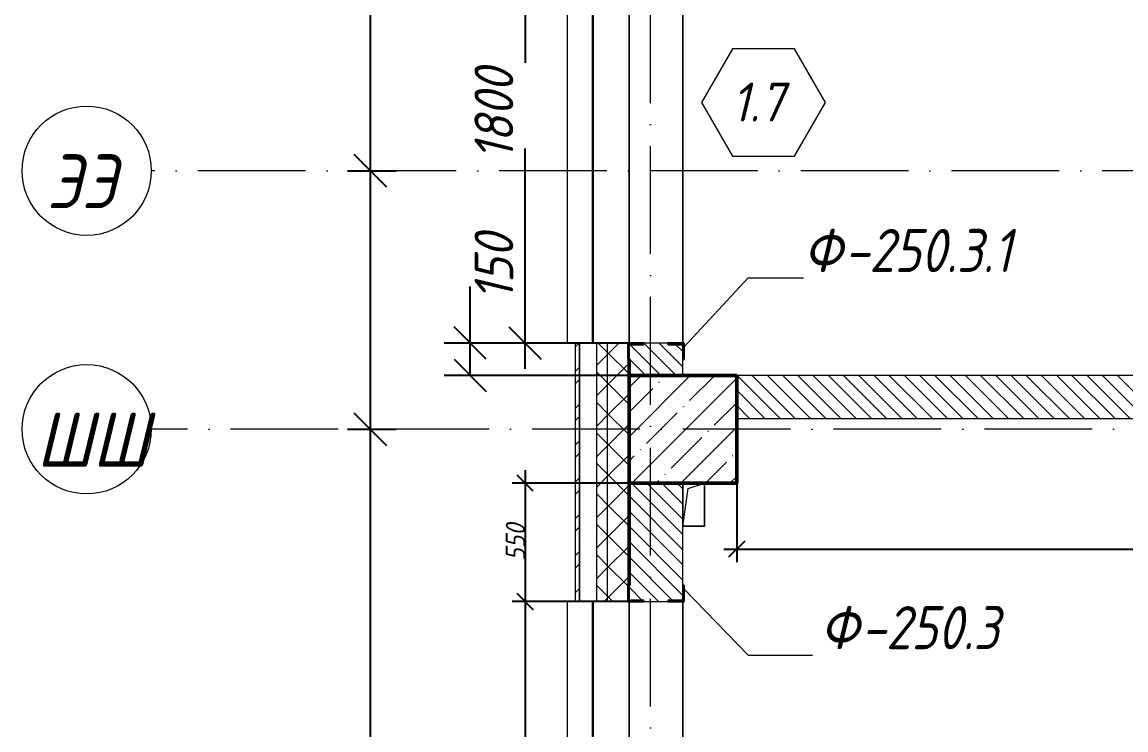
# Model space of a CAD drawing. Header units: millimetres. Extents: x -356862 to 418287, y 0 to 839748.
# Drawn here: x -180270 to -175143, y 619902 to 623187 of the extents above; entities that cross this region are included whole.
import ezdxf

# ---------------------------------------------------------------- set-up
doc = ezdxf.new("R2010")
doc.units = ezdxf.units.MM
doc.linetypes.add('50_200_ШТРИХ_1Т_ш5_п1_п1_', pattern=[700, 500, -100, 0, -100])
for name, color, linetype, lineweight in [('A-____-____-DIMS', 7, 'Continuous', 9), ('A-DOOR-____-IDEN', 7, 'Continuous', 9), ('A-DOOR-____-OTLN', 7, 'Continuous', 9), ('A-FLOR-____-OTLN', 7, 'Continuous', 9), ('A-GENM-____-IDEN', 7, 'Continuous', 9), ('A-GENM-____-MCUT', 7, 'Continuous', 25), ('A-GENM-____-OTLN', 7, 'Continuous', 9), ('A-GENM-____-OTLN-1', 7, 'Continuous', 25), ('A-GLAZ-____-OTLN', 7, 'Continuous', 9), ('A-WALL-____-MCUT', 7, 'Continuous', 13), ('A-WALL-____-MCUT-1', 7, 'Continuous', 9), ('A-WALL-____-MCUT-2', 7, 'Continuous', 50), ('A-WALL-____-OTLN', 7, 'Continuous', 9), ('A-WALL-____-PATT-1', 7, 'Continuous', 9), ('S-COLS-____-MCUT', 7, 'Continuous', 50), ('S-COLS-____-OTLN', 7, 'Continuous', 9), ('S-GRID-____-IDEN', 7, 'Continuous', 9), ('S-GRID-____-OTLN-1', 7, '50_200_ШТРИХ_1Т_ш5_п1_п1_', 9)]:
    doc.layers.add(name, color=color, linetype=linetype, lineweight=lineweight)
for name, color, linetype, lineweight, true_color in [('A-DOOR-____-OTLN-1', 7, 'Continuous', 9, 0xffffff), ('A-WALL-____-MCUT-4', 7, 'Continuous', 13, 0x000000), ('A-WALL-____-MCUT-7', 7, 'Continuous', 9, 0x000000), ('A-WALL-____-PATT-2', 7, 'Continuous', 9, 0x787878), ('A-WALL-____-PATT-3', 9, 'Continuous', 9, 0x808080), ('A-WALL-FNSH-MCUT-3', 7, 'Continuous', 9, 0x000000)]:
    doc.layers.add(name, color=color, linetype=linetype, lineweight=lineweight, true_color=true_color)
doc.styles.add('ISOCPEUR_I', font='isocpeui.ttf', dxfattribs={"width": 0.9, "height": 2.5})
doc.styles.add('ISOCPEUR_I_10', font='isocpeui.ttf', dxfattribs={"width": 0.9, "height": 180})
doc.styles.add('ISOCPEUR_I_12', font='isocpeui.ttf', dxfattribs={"width": 0.9, "height": 180})
doc.styles.add('ISOCPEUR_I_14', font='isocpeui.ttf', dxfattribs={"width": 0.9, "height": 180})
doc.styles.add('ISOCPEUR_I_2', font='isocpeui.ttf', dxfattribs={"width": 0.85, "height": 2.3})
doc.styles.add('ISOCPEUR_I_7', font='isocpeui.ttf', dxfattribs={"width": 0.9, "height": 90})
doc.dimstyles.new('ISO-1_8_0_9К_СРЕДНИЙ_Кладочные_2', dxfattribs={"dimscale": 304.8, "dimtxt": 89.638306, "dimasz": 0.246063, "dimexe": 0.19685, "dimexo": 0, "dimgap": 0, "dimtad": 1, "dimdec": 3, "dimrnd": 0.001, "dimdsep": 46, "dimtxsty": 'ISOCPEUR_I_7', "dimblk1": 'OBLIQUE', "dimblk2": 'OBLIQUE', "dimsah": 1, "dimcen": 0.09, "dimdle": 0.19685, "dimazin": 0, "dimtfac": 1, "dimtdec": 4, "dimtix": 1, "dimtmove": 1, "dimatfit": 3, "dimfxl": 1, "dimtvp": 1, "dimtolj": 1, "dimtzin": 0, "dimarcsym": 2})
doc.dimstyles.new('ISO-1_8_0_9К_СРЕДНИЙ_Кладочные_3', dxfattribs={"dimscale": 304.8, "dimtxt": 179.276612, "dimasz": 0.492126, "dimexe": 0.393701, "dimexo": 0, "dimgap": 0, "dimtad": 1, "dimdec": 3, "dimrnd": 0.001, "dimdsep": 46, "dimtxsty": 'ISOCPEUR_I_10', "dimblk1": 'OBLIQUE', "dimblk2": 'OBLIQUE', "dimsah": 1, "dimcen": 0.09, "dimdle": 0.393701, "dimazin": 0, "dimtfac": 1, "dimtdec": 4, "dimtix": 1, "dimtmove": 0, "dimatfit": 3, "dimfxl": 1, "dimtvp": 1, "dimtolj": 1, "dimtzin": 0, "dimarcsym": 2})
doc.dimstyles.new('ISO-1_8_0_9К_СРЕДНИЙ_Кладочные_4', dxfattribs={"dimscale": 304.8, "dimtxt": 179.276612, "dimasz": 0.492126, "dimexe": 0.393701, "dimexo": 0, "dimgap": 0, "dimtad": 1, "dimdec": 3, "dimrnd": 0.001, "dimdsep": 46, "dimtxsty": 'ISOCPEUR_I_10', "dimblk1": 'OBLIQUE', "dimblk2": 'OBLIQUE', "dimsah": 1, "dimcen": 0.09, "dimdle": 0.393701, "dimazin": 0, "dimtfac": 1, "dimtdec": 4, "dimtix": 1, "dimtmove": 1, "dimatfit": 3, "dimfxl": 1, "dimtvp": 1, "dimtolj": 1, "dimtzin": 0, "dimarcsym": 2})
doc.dimstyles.new('ISO-2_5_0_9К_БОЛЬШОЙ_ОСИ', dxfattribs={"dimscale": 304.8, "dimtxt": 248.995294, "dimasz": 0.492126, "dimexe": 0.393701, "dimexo": 0, "dimgap": 0, "dimtad": 1, "dimdec": 0, "dimzin": 0, "dimdsep": 46, "dimtxsty": 'ISOCPEUR_I', "dimblk1": 'OBLIQUE', "dimblk2": 'OBLIQUE', "dimsah": 1, "dimcen": 0.09, "dimdle": 0.393701, "dimazin": 0, "dimtfac": 1, "dimtdec": 4, "dimtix": 1, "dimtmove": 0, "dimatfit": 3, "dimfxl": 1, "dimtvp": 1, "dimtolj": 1, "dimtzin": 0, "dimarcsym": 2})
pattern_1 = [(135, (-175000.736, 544716.51), (-35.35534, -35.35534), [])]
pattern_2 = [(45, (-175000.74, 544716.51), (-70.71068, 70.71068), []), (135, (-175000.74, 544716.51), (-70.71068, -70.71068), [])]

# ---------------------------------------------------------------- blocks, each defined once
blk = doc.blocks.new('BSC_Колонна _Прямоугольная - 500х500-V39-АР1_Кладочный план 1 этажа в осях 1-64_Ю-ЯЯ')
at = {"layer": 'S-COLS-____-OTLN'}
h = blk.add_hatch(dxfattribs=at)
h.set_pattern_fill('FP_38', color=256, style=0, pattern_type=2)
h.set_pattern_definition([(45, (2200, -76581.04), (-114.04925, 114.04925), []), (45, (2314.05, -76581.04), (-114.04925, 114.04925), [201.613, -40.323, 3.353, -36.97])])
h.paths.add_polyline_path([(-250, -250), (250, -250), (250, 250), (-250, 250), (-250, 17.7)], flags=0)
at = {"layer": 'S-COLS-____-MCUT'}
for p, q in [((250, 250), (-250, 250)), ((-250, 250), (-250, -250)), ((250, -250), (250, 250)), ((-250, -250), (250, -250))]:
    blk.add_line(p, q, dxfattribs=at)
blk = doc.blocks.new('Проем_Дверь_Прямоугольный - 1800х2700h_оконные проемы-25805030-АР1_Кладочный план 1 этажа в осях 1-64_Ю-ЯЯ')
at = {"layer": 'A-DOOR-____-OTLN-1'}
for p, q in [((900, 125), (-900, 125)), ((900, -125), (-900, -125))]:
    blk.add_line(p, q, dxfattribs=at)
blk = doc.blocks.new('Фахверк_СКБ_Уголок - 250_2700-27497298-АР1_Кладочный план 1 этажа в осях 1-64_Ю-ЯЯ')
at = {"layer": 'A-GENM-____-MCUT'}
for p, q in [((200, 181), (125, 181)), ((125, 181), (125, 106)), ((131, 106), (131, 175)), ((131, 175), (200, 175)), ((200, 175), (200, 181)), ((125, 106), (131, 106)), ((131, -6), (125, -6)), ((125, -6), (125, -81)), ((131, -75), (131, -6)), ((125, -81), (200, -81)), ((200, -75), (131, -75)), ((200, -81), (200, -75))]:
    blk.add_line(p, q, dxfattribs=at)
blk = doc.blocks.new('Фахверк_СКБ_Уголок - 250_2700_1-27501432-АР1_Кладочный план 1 этажа в осях 1-64_Ю-ЯЯ')
at = {"layer": 'A-GENM-____-MCUT'}
for p, q in [((200, 181), (125, 181)), ((125, 181), (125, 106)), ((131, 106), (131, 175)), ((131, 175), (200, 175)), ((200, 175), (200, 181)), ((125, 106), (131, 106)), ((131, -6), (125, -6)), ((125, -6), (125, -81)), ((131, -75), (131, -6)), ((125, -81), (200, -81)), ((200, -75), (131, -75)), ((200, -81), (200, -75))]:
    blk.add_line(p, q, dxfattribs=at)
blk = doc.blocks.new('AR_Отверстие прямоугольное _в плите_ - AR_Отверстие прямоугольное _в плите_-30511735-АР1_Кладочный план 1 этажа в осях 1-64_Ю-ЯЯ')
at = {"layer": 'A-GENM-____-OTLN'}
for p, q in [((-50, 100), (-50, -100)), ((-50, -100), (-25, 75)), ((-25, 75), (50, 100)), ((50, -100), (50, 100)), ((-50, -100), (50, -100))]:
    blk.add_line(p, q, dxfattribs=at)
blk = doc.blocks.new('Отлив_СКБ - Отлив витража_120_НВФ-31885689-АР1_Кладочный план 1 этажа в осях 1-64_Ю-ЯЯ')
at = {"layer": 'A-GLAZ-____-OTLN'}
for p, q in [((0, 83), (0, 120)), ((1800, 120), (0, 120)), ((1800, 120), (1800, 83)), ((0, 2), (1800, 2)), ((1800, 0), (0, 0))]:
    blk.add_line(p, q, dxfattribs=at)
blk = doc.blocks.new('Ось сетки - Круг_Ø6_00__ISO-2_5_0_9K_-25732049-АР1_Кладочный план 1 этажа в осях 1-64_Ю-ЯЯ')
at = {"layer": 'S-GRID-____-IDEN'}
blk.add_circle((0, 0), 3, dxfattribs=at)
blk = doc.blocks.new('_Oblique')
at = {"color": 0, "linetype": 'ByBlock', "lineweight": -2}
blk.add_line((-0.5, -0.5), (0.5, 0.5), dxfattribs=at)
blk = doc.blocks.new('*D11947')
at = {"layer": 'A-____-____-DIMS', "color": 0, "lineweight": -2, "transparency": 16777216}
for p, q in [((-178652.1, 617877.6), (-178652.1, 621417.6)), ((-178758.2, 621297.6), (-178532.1, 621297.6)), ((-178758.2, 617997.6), (-178532.1, 617997.6))]:
    blk.add_line(p, q, dxfattribs=at)
at = {"layer": 'Defpoints', "color": 0, "transparency": 16777216}
for p in [(-178758.2, 621297.6), (-178652.1, 621297.6), (-178758.2, 617997.6)]:
    blk.add_point(p, dxfattribs=at)
at = {"layer": 'A-____-____-DIMS', "color": 0, "lineweight": -2, "transparency": 16777216, "xscale": 150, "yscale": 150, "zscale": 150}
for p, rotation in [((-178652.1, 621297.6), 90), ((-178652.1, 617997.6), 270)]:
    blk.add_blockref('_Oblique', p, dxfattribs=dict(at, rotation=rotation))
at = {"layer": 'A-____-____-DIMS', "color": 0, "transparency": 16777216, "insert": (-178653.4, 619647.6), "char_height": 2.5, "width": 758.478, "attachment_point": 5, "rotation": 90, "style": 'ISOCPEUR_I'}
blk.add_mtext('\\A1;3300', dxfattribs=at)
blk = doc.blocks.new('*D11948')
at = {"layer": 'A-____-____-DIMS', "color": 0, "lineweight": -2, "transparency": 16777216}
for p, q in [((-178652.1, 621177.6), (-178652.1, 622617.6)), ((-178758.2, 622497.6), (-178532.1, 622497.6)), ((-178758.2, 621297.6), (-178532.1, 621297.6))]:
    blk.add_line(p, q, dxfattribs=at)
at = {"layer": 'Defpoints', "color": 0, "transparency": 16777216}
for p in [(-178758.2, 622497.6), (-178652.1, 622497.6), (-178758.2, 621297.6)]:
    blk.add_point(p, dxfattribs=at)
at = {"layer": 'A-____-____-DIMS', "color": 0, "lineweight": -2, "transparency": 16777216, "xscale": 150, "yscale": 150, "zscale": 150}
for p, rotation in [((-178652.1, 622497.6), 90), ((-178652.1, 621297.6), 270)]:
    blk.add_blockref('_Oblique', p, dxfattribs=dict(at, rotation=rotation))
at = {"layer": 'A-____-____-DIMS', "color": 0, "transparency": 16777216, "insert": (-178653.4, 621897.6), "char_height": 2.5, "width": 701.018, "attachment_point": 5, "rotation": 90, "style": 'ISOCPEUR_I'}
blk.add_mtext('\\A1;1200', dxfattribs=at)
blk = doc.blocks.new('*D11949')
at = {"layer": 'A-____-____-DIMS', "color": 0, "lineweight": -2, "transparency": 16777216}
for p, q in [((-178652.1, 622377.6), (-178652.1, 626867.6)), ((-178758.2, 626747.6), (-178532.1, 626747.6)), ((-178758.2, 622497.6), (-178532.1, 622497.6))]:
    blk.add_line(p, q, dxfattribs=at)
at = {"layer": 'Defpoints', "color": 0, "transparency": 16777216}
for p in [(-178758.2, 626747.6), (-178652.1, 626747.6), (-178758.2, 622497.6)]:
    blk.add_point(p, dxfattribs=at)
at = {"layer": 'A-____-____-DIMS', "color": 0, "lineweight": -2, "transparency": 16777216, "xscale": 150, "yscale": 150, "zscale": 150}
for p, rotation in [((-178652.1, 626747.6), 90), ((-178652.1, 622497.6), 270)]:
    blk.add_blockref('_Oblique', p, dxfattribs=dict(at, rotation=rotation))
at = {"layer": 'A-____-____-DIMS', "color": 0, "transparency": 16777216, "insert": (-178653.4, 624622.6), "char_height": 2.5, "width": 781.462, "attachment_point": 5, "rotation": 90, "style": 'ISOCPEUR_I'}
blk.add_mtext('\\A1;4250', dxfattribs=at)
blk = doc.blocks.new('Марка проема - марка проема-27336095-АР1_Кладочный план 1 этажа в осях 1-64_Ю-ЯЯ')
at = {"layer": 'A-DOOR-____-IDEN'}
for p, q in [((-1.439, 0.159), (-2.877, -2.333)), ((1.439, 0.159), (-1.439, 0.159)), ((2.877, -2.333), (1.439, 0.159)), ((-2.877, -2.333), (-1.439, -4.825)), ((1.439, -4.825), (2.877, -2.333)), ((-1.439, -4.825), (1.439, -4.825))]:
    blk.add_line(p, q, dxfattribs=at)
blk = doc.blocks.new('*D12042')
at = {"layer": 'A-____-____-DIMS', "color": 0, "lineweight": -2, "transparency": 16777216}
for p, q in [((-177933.1, 623617.6), (-177933.1, 622998.8)), ((-177456.7, 623497.6), (-178053.1, 623497.6)), ((-177933.1, 621577.6), (-177933.1, 622600.7)), ((-177456.7, 621697.6), (-178053.1, 621697.6))]:
    blk.add_line(p, q, dxfattribs=at)
at = {"layer": 'Defpoints', "color": 0, "transparency": 16777216}
for p in [(-177456.7, 623497.6), (-177933.1, 621697.6), (-177456.7, 621697.6)]:
    blk.add_point(p, dxfattribs=at)
at = {"layer": 'A-____-____-DIMS', "color": 0, "lineweight": -2, "transparency": 16777216, "xscale": 150, "yscale": 150, "zscale": 150}
for p, rotation in [((-177933.1, 623497.6), 90), ((-177933.1, 621697.6), 270)]:
    blk.add_blockref('_Oblique', p, dxfattribs=dict(at, rotation=rotation))
at = {"layer": 'A-____-____-DIMS', "color": 0, "transparency": 16777216, "insert": (-178168.3, 622547.4), "char_height": 180, "width": 504.733, "attachment_point": 1, "rotation": 90, "line_spacing_factor": 1.149209, "style": 'ISOCPEUR_I_10'}
blk.add_mtext('\\A1;1800', dxfattribs=at)
blk = doc.blocks.new('*D12043')
at = {"layer": 'A-____-____-DIMS', "color": 0, "lineweight": -2, "transparency": 16777216}
for p, q in [((-178188.5, 621697.6), (-178188.5, 621959.5)), ((-178188.5, 621547.6), (-178188.5, 621817.6)), ((-177456.7, 621697.6), (-178308.5, 621697.6)), ((-177450.7, 621547.6), (-178308.5, 621547.6))]:
    blk.add_line(p, q, dxfattribs=at)
at = {"layer": 'Defpoints', "color": 0, "transparency": 16777216}
for p in [(-177456.7, 621697.6), (-178188.5, 621547.6), (-177450.7, 621547.6)]:
    blk.add_point(p, dxfattribs=at)
at = {"layer": 'A-____-____-DIMS', "color": 0, "lineweight": -2, "transparency": 16777216, "xscale": 150, "yscale": 150, "zscale": 150}
for p, rotation in [((-178188.5, 621697.6), 90), ((-178188.5, 621547.6), 270)]:
    blk.add_blockref('_Oblique', p, dxfattribs=dict(at, rotation=rotation))
at = {"layer": 'A-____-____-DIMS', "color": 0, "transparency": 16777216, "insert": (-178168.3, 621895.4), "char_height": 180, "width": 368.207, "attachment_point": 1, "rotation": 90, "line_spacing_factor": 1.149209, "style": 'ISOCPEUR_I_10'}
blk.add_mtext('\\A1;150', dxfattribs=at)
blk = doc.blocks.new('*D12044')
at = {"layer": 'A-____-____-DIMS', "color": 0, "lineweight": -2, "transparency": 16777216}
for p, q in [((-177933.1, 621107.6), (-177933.1, 620437.6)), ((-177450.7, 621047.6), (-177993.1, 621047.6)), ((-177456.7, 620497.6), (-177993.1, 620497.6))]:
    blk.add_line(p, q, dxfattribs=at)
at = {"layer": 'Defpoints', "color": 0, "transparency": 16777216}
for p in [(-177450.7, 621047.6), (-177933.1, 620497.6), (-177456.7, 620497.6)]:
    blk.add_point(p, dxfattribs=at)
at = {"layer": 'A-____-____-DIMS', "color": 0, "lineweight": -2, "transparency": 16777216, "xscale": 75, "yscale": 75, "zscale": 75}
for p, rotation in [((-177933.1, 621047.6), 90), ((-177933.1, 620497.6), 270)]:
    blk.add_blockref('_Oblique', p, dxfattribs=dict(at, rotation=rotation))
at = {"layer": 'A-____-____-DIMS', "color": 0, "transparency": 16777216, "insert": (-177978.1, 620772.6), "char_height": 90, "width": 409.578, "attachment_point": 5, "rotation": 90, "style": 'ISOCPEUR_I_7'}
blk.add_mtext('\\A1;550', dxfattribs=at)
blk = doc.blocks.new('*D12045')
at = {"layer": 'A-____-____-DIMS', "color": 0, "lineweight": -2, "transparency": 16777216}
for p, q in [((-177933.1, 620557.6), (-177933.1, 618637.6)), ((-177456.7, 620497.6), (-177993.1, 620497.6)), ((-177456.7, 618697.6), (-177993.1, 618697.6))]:
    blk.add_line(p, q, dxfattribs=at)
at = {"layer": 'Defpoints', "color": 0, "transparency": 16777216}
for p in [(-177456.7, 620497.6), (-177933.1, 618697.6), (-177456.7, 618697.6)]:
    blk.add_point(p, dxfattribs=at)
at = {"layer": 'A-____-____-DIMS', "color": 0, "lineweight": -2, "transparency": 16777216, "xscale": 75, "yscale": 75, "zscale": 75}
for p, rotation in [((-177933.1, 620497.6), 90), ((-177933.1, 618697.6), 270)]:
    blk.add_blockref('_Oblique', p, dxfattribs=dict(at, rotation=rotation))
at = {"layer": 'A-____-____-DIMS', "color": 0, "transparency": 16777216, "insert": (-177978.1, 619597.6), "char_height": 90, "width": 504.733, "attachment_point": 5, "rotation": 90, "style": 'ISOCPEUR_I_7'}
blk.add_mtext('\\A1;1800', dxfattribs=at)
blk = doc.blocks.new('*D12085')
at = {"layer": 'A-____-____-DIMS', "color": 0, "lineweight": -2, "transparency": 16777216}
for p, q in [((-176950.7, 621047.6), (-176950.7, 620681.2)), ((-172550.7, 620847.3), (-172550.7, 620681.2)), ((-177010.7, 620741.2), (-172490.7, 620741.2))]:
    blk.add_line(p, q, dxfattribs=at)
at = {"layer": 'Defpoints', "color": 0, "transparency": 16777216}
for p in [(-176950.7, 621047.6), (-172550.7, 620847.3), (-172550.7, 620741.2)]:
    blk.add_point(p, dxfattribs=at)
at = {"layer": 'A-____-____-DIMS', "color": 0, "lineweight": -2, "transparency": 16777216, "xscale": 75, "yscale": 75, "zscale": 75, "rotation": 180}
blk.add_blockref('_Oblique', (-176950.7, 620741.2), dxfattribs=at)
at = {"layer": 'A-____-____-DIMS', "color": 0, "lineweight": -2, "transparency": 16777216, "xscale": 75, "yscale": 75, "zscale": 75}
blk.add_blockref('_Oblique', (-172550.7, 620741.2), dxfattribs=at)
at = {"layer": 'A-____-____-DIMS', "color": 0, "transparency": 16777216, "insert": (-174750.7, 620786.2), "char_height": 90, "width": 579.201, "attachment_point": 5, "style": 'ISOCPEUR_I_7'}
blk.add_mtext('\\A1;4400', dxfattribs=at)

msp = doc.modelspace()

# ---------------------------------------------------------------- hatches: boundary and pattern name
at = {"layer": 'A-WALL-____-PATT-1'}
h = msp.add_hatch(dxfattribs=at)
h.set_pattern_fill('FP_6', color=256, style=0, pattern_type=2)
h.set_pattern_definition(pattern_1)
h.paths.add_polyline_path([(-177200.7357, 621547.5526), (-177200.7357, 621691.5526), (-177269.7357, 621691.5526), (-177269.7357, 621697.5526), (-177381.7357, 621697.5526), (-177381.7357, 621691.5526), (-177450.7357, 621691.5526), (-177450.7357, 621547.5526), (-177344.7357, 621547.5526)], flags=0)
h.paths.add_polyline_path([(-177381.7357, 623497.5526), (-177269.7357, 623497.5526), (-177269.7357, 623503.5526), (-177200.7357, 623503.5526), (-177200.7357, 624691.5526), (-177269.7357, 624691.5526), (-177269.7357, 624697.5526), (-177381.7357, 624697.5526), (-177381.7357, 624691.5526), (-177450.7357, 624691.5526), (-177450.7357, 623503.5526), (-177381.7357, 623503.5526)], flags=0)
h = msp.add_hatch(dxfattribs=at)
h.set_pattern_fill('FP_6', color=256, style=0, pattern_type=2)
h.set_pattern_definition(pattern_1)
h.paths.add_polyline_path([(-177200.7357, 618247.5526), (-177200.7357, 618691.5526), (-177269.7357, 618691.5526), (-177269.7357, 618697.5526), (-177381.7357, 618697.5526), (-177381.7357, 618691.5526), (-177450.7357, 618691.5526), (-177450.7357, 618247.5526)], flags=0)
h.paths.add_polyline_path([(-177381.7357, 620497.5526), (-177269.7357, 620497.5526), (-177269.7357, 620503.5526), (-177200.7357, 620503.5526), (-177200.7357, 621047.5526), (-177450.7357, 621047.5526), (-177450.7357, 620503.5526), (-177381.7357, 620503.5526)], flags=0)
at = {"layer": 'A-WALL-____-PATT-2'}
h = msp.add_hatch(dxfattribs=at)
h.set_pattern_fill('FP_3', color=256, style=0, pattern_type=2)
h.set_pattern_definition([(45, (-175000.74, 544716.51), (-85.53659, 85.53659), []), (45, (-174943.71, 544716.51), (-85.53659, 85.53659), [])])
h.paths.add_polyline_path([(-177680.7357, 617497.5526), (-177680.7357, 618697.5526), (-177700.7357, 618697.5526), (-177700.7357, 617497.5526)], flags=0)
h.paths.add_polyline_path([(-177680.7357, 620497.5526), (-177680.7357, 621697.5526), (-177700.7357, 621697.5526), (-177700.7357, 620497.5526)], flags=0)
h.paths.add_polyline_path([(-177680.7357, 623497.5526), (-177680.7357, 624697.5526), (-177700.7357, 624697.5526), (-177700.7357, 623497.5526)], flags=0)
h.paths.add_polyline_path([(-177680.7357, 626497.5526), (-177680.7357, 627697.5526), (-177700.7357, 627697.5526), (-177700.7357, 626497.5526)], flags=0)
h.paths.add_polyline_path([(-177700.7357, 629497.5526), (-177680.7357, 629497.5526), (-177680.7357, 630647.5526), (-177700.7357, 630647.5526)], flags=0)
h = msp.add_hatch(dxfattribs=at)
h.set_pattern_fill('FP_1', color=256, style=0, pattern_type=2)
h.set_pattern_definition(pattern_2)
h.paths.add_polyline_path([(-177550.7357, 617747.5526), (-177550.7357, 618697.5526), (-177600.7357, 618697.5526), (-177600.7357, 617747.5526)], flags=0)
h.paths.add_polyline_path([(-177550.7357, 620497.5526), (-177550.7357, 621697.5526), (-177600.7357, 621697.5526), (-177600.7357, 620497.5526)], flags=0)
h.paths.add_polyline_path([(-177600.7357, 623497.5526), (-177550.7357, 623497.5526), (-177550.7357, 624697.5526), (-177600.7357, 624697.5526), (-177600.7357, 624544.2608)], flags=0)
h.paths.add_polyline_path([(-177550.7357, 626497.5526), (-177550.7357, 627697.5526), (-177600.7357, 627697.5526), (-177600.7357, 626497.5526)], flags=0)
h.paths.add_polyline_path([(-177550.7357, 629497.5526), (-177550.7357, 630547.5526), (-177600.7357, 630547.5526), (-177600.7357, 629497.5526)], flags=0)
h = msp.add_hatch(dxfattribs=at)
h.set_pattern_fill('FP_1', color=256, style=0, pattern_type=2)
h.set_pattern_definition(pattern_2)
h.paths.add_polyline_path([(-177550.7357, 617747.5526), (-177450.7357, 617747.5526), (-177450.7357, 618622.5526), (-177456.7357, 618622.5526), (-177456.7357, 618697.5526), (-177550.7357, 618697.5526), (-177550.7357, 618086.3204)], flags=0)
h.paths.add_polyline_path([(-177456.7357, 620497.5526), (-177456.7357, 620572.5526), (-177450.7357, 620572.5526), (-177450.7357, 621622.5526), (-177456.7357, 621622.5526), (-177456.7357, 621697.5526), (-177550.7357, 621697.5526), (-177550.7357, 620497.5526)], flags=0)
h.paths.add_polyline_path([(-177550.7357, 623497.5526), (-177456.7357, 623497.5526), (-177456.7357, 623572.5526), (-177450.7357, 623572.5526), (-177450.7357, 624622.5526), (-177456.7357, 624622.5526), (-177456.7357, 624697.5526), (-177550.7357, 624697.5526), (-177550.7357, 623503.5526)], flags=0)
h.paths.add_polyline_path([(-177450.7357, 626497.5526), (-177450.7357, 627622.5526), (-177456.7357, 627622.5526), (-177456.7357, 627697.5526), (-177550.7357, 627697.5526), (-177550.7357, 626497.5526)], flags=0)
h.paths.add_polyline_path([(-177456.7357, 629497.5526), (-177456.7357, 629572.5526), (-177450.7357, 629572.5526), (-177450.7357, 630497.5526), (-177550.7357, 630497.5526), (-177550.7357, 629497.5526)], flags=0)
at = {"layer": 'A-WALL-____-PATT-3'}
h = msp.add_hatch(dxfattribs=at)
h.set_pattern_fill('FP_6', color=256, style=0, pattern_type=2)
h.set_pattern_definition(pattern_1)
h.paths.add_polyline_path([(-169950.7357, 621347.5526), (-169950.7357, 621547.5526), (-176950.7357, 621547.5526), (-176950.7357, 621347.5526), (-171480.3503, 621347.5526)], flags=0)

# ---------------------------------------------------------------- linework, layer by layer
at = {"layer": 'A-FLOR-____-OTLN'}
for p, q in [((-177200.2363, 620847.5526), (-177200.2363, 621047.5526)), ((-177100.2363, 621047.5526), (-177100.2363, 620847.5526)), ((-177100.2363, 620847.5526), (-177200.2363, 620847.5526))]:
    msp.add_line(p, q, dxfattribs=at)
at = {"layer": 'A-GENM-____-IDEN'}
for p, q in [((-177194.7357, 621680.8859), (-176896.9363, 622000.1739)), ((-176896.9363, 622000.1739), (-176641.0936, 622000.1739)), ((-177194.7357, 620555.8859), (-176896.9363, 620249.8557)), ((-176896.9363, 620249.8557), (-176599.1369, 620249.8557))]:
    msp.add_line(p, q, dxfattribs=at)
at = {"layer": 'A-WALL-____-MCUT'}
for p, q in [((-177456.7357, 621697.5526), (-177680.7357, 621697.5526)), ((-177680.7357, 621697.5526), (-177680.7357, 620497.5526)), ((-177680.7357, 620497.5526), (-177680.7357, 621697.5526)), ((-177680.7357, 620497.5526), (-177456.7357, 620497.5526))]:
    msp.add_line(p, q, dxfattribs=at)
at = {"layer": 'A-WALL-____-MCUT-1'}
for p, q in [((-177269.7357, 621697.5526), (-177381.7357, 621697.5526)), ((-177200.7357, 621547.5526), (-177200.7357, 621622.5526)), ((-177200.7357, 620572.5526), (-177200.7357, 621047.5526)), ((-177381.7357, 620497.5526), (-177269.7357, 620497.5526))]:
    msp.add_line(p, q, dxfattribs=at)
at = {"layer": 'A-WALL-____-MCUT-2'}
for p, q in [((-177450.7357, 621622.5526), (-177450.7357, 621547.5526)), ((-177450.7357, 621047.5526), (-177450.7357, 620572.5526))]:
    msp.add_line(p, q, dxfattribs=at)
at = {"layer": 'A-WALL-____-MCUT-4'}
for p, q in [((-169950.7357, 621547.5526), (-176950.7357, 621547.5526)), ((-176950.7357, 621347.5526), (-169950.7357, 621347.5526))]:
    msp.add_line(p, q, dxfattribs=at)
at = {"layer": 'A-WALL-____-MCUT-7'}
for p, q in [((-177600.7357, 620497.5526), (-177600.7357, 621697.5526)), ((-177550.7357, 620497.5526), (-177550.7357, 621697.5526)), ((-177450.7357, 621547.5526), (-177450.7357, 621622.5526)), ((-177450.7357, 620572.5526), (-177450.7357, 621047.5526))]:
    msp.add_line(p, q, dxfattribs=at)
at = {"layer": 'A-WALL-____-OTLN'}
for p, q in [((-177450.7357, 621697.5526), (-177450.7357, 623497.5526)), ((-177450.7357, 623497.5526), (-177450.7357, 621697.5526)), ((-177200.7357, 623497.5526), (-177200.7357, 621697.5526)), ((-177450.7357, 618697.5526), (-177450.7357, 620497.5526)), ((-177450.7357, 620497.5526), (-177450.7357, 618697.5526)), ((-177200.7357, 620497.5526), (-177200.7357, 618697.5526))]:
    msp.add_line(p, q, dxfattribs=at)
at = {"layer": 'A-WALL-FNSH-MCUT-3'}
for p, q in [((-177700.7357, 621697.5526), (-177700.7357, 620497.5526)), ((-177680.7357, 621697.5526), (-177700.7357, 621697.5526)), ((-177700.7357, 620497.5526), (-177680.7357, 620497.5526))]:
    msp.add_line(p, q, dxfattribs=at)
at = {"layer": 'S-GRID-____-OTLN-1'}
for p, q in [((-177350.7357, 597608.0984), (-177350.7357, 635609.362)), ((-127846.1379, 622497.5526), (-179669.5059, 622497.5526)), ((-142395.7357, 621297.5526), (-179669.5059, 621297.5526))]:
    msp.add_line(p, q, dxfattribs=at)

# ---------------------------------------------------------------- block references
at = {"layer": 'A-DOOR-____-IDEN', "xscale": 99.99999999999993, "yscale": 99.99999999999993, "zscale": 99.99999999999993}
msp.add_blockref('Марка проема - марка проема-27336095-АР1_Кладочный план 1 этажа в осях 1-64_Ю-ЯЯ', (-176825.7357, 623047.5526), dxfattribs=at)
at = {"layer": 'A-DOOR-____-OTLN', "rotation": 269.9999999999999}
for p in [(-177325.7357, 622597.5526), (-177325.7357, 619597.5526)]:
    msp.add_blockref('Проем_Дверь_Прямоугольный - 1800х2700h_оконные проемы-25805030-АР1_Кладочный план 1 этажа в осях 1-64_Ю-ЯЯ', p, dxfattribs=at)
at = {"layer": 'A-GENM-____-OTLN'}
msp.add_blockref('AR_Отверстие прямоугольное _в плите_ - AR_Отверстие прямоугольное _в плите_-30511735-АР1_Кладочный план 1 этажа в осях 1-64_Ю-ЯЯ', (-177150.2363, 620947.5526), dxfattribs=at)
at = {"layer": 'A-GENM-____-OTLN-1'}
for name, p, rotation in [('Фахверк_СКБ_Уголок - 250_2700_1-27501432-АР1_Кладочный план 1 этажа в осях 1-64_Ю-ЯЯ', (-177375.7357, 621822.5526), 269.9999999999999), ('Фахверк_СКБ_Уголок - 250_2700-27497298-АР1_Кладочный план 1 этажа в осях 1-64_Ю-ЯЯ', (-177275.7357, 620372.5526), 89.99999999999991)]:
    msp.add_blockref(name, p, dxfattribs=dict(at, rotation=rotation))
at = {"layer": 'A-GLAZ-____-OTLN', "rotation": 90}
for p in [(-177617.7357, 621697.5526), (-177617.7357, 618697.5526)]:
    msp.add_blockref('Отлив_СКБ - Отлив витража_120_НВФ-31885689-АР1_Кладочный план 1 этажа в осях 1-64_Ю-ЯЯ', p, dxfattribs=at)
at = {"layer": 'S-COLS-____-OTLN'}
msp.add_blockref('BSC_Колонна _Прямоугольная - 500х500-V39-АР1_Кладочный план 1 этажа в осях 1-64_Ю-ЯЯ', (-177200.7357, 621297.5526), dxfattribs=at)
at = {"layer": 'S-GRID-____-IDEN', "xscale": 99.99999999999993, "yscale": 99.99999999999993, "zscale": 99.99999999999993, "rotation": 89.9999999999998}
for p in [(-179969.5059, 622497.5526), (-179969.5059, 621297.5526)]:
    msp.add_blockref('Ось сетки - Круг_Ø6_00__ISO-2_5_0_9K_-25732049-АР1_Кладочный план 1 этажа в осях 1-64_Ю-ЯЯ', p, dxfattribs=at)

# ---------------------------------------------------------------- texts
at = {"layer": 'A-DOOR-____-IDEN', "insert": (-176973.5248, 622906.3721), "char_height": 180, "width": 310.253062, "attachment_point": 1, "style": 'ISOCPEUR_I_14'}
msp.add_mtext('1.7', dxfattribs=at)
at = {"layer": 'A-GENM-____-IDEN', "char_height": 200, "attachment_point": 1, "style": 'ISOCPEUR_I_2'}
for s, insert, width in [('\\fISOCPEUR|b0|i1|c204|p34|;\\W.9;Ф', (-176641.0936, 622227.29), 230.886), ('-250.3.1', (-176450.5936, 622227.29), 1053.417375), ('\\fISOCPEUR|b0|i1|c204|p34|;\\W.9;Ф', (-176563.6936, 620476.9718), 230.886), ('-250.3', (-176373.1936, 620476.9718), 865.8225)]:
    msp.add_mtext(s, dxfattribs=dict(at, insert=insert, width=width))
at = {"layer": 'S-GRID-____-IDEN', "char_height": 250, "attachment_point": 1, "style": 'ISOCPEUR_I_12'}
for s, insert, width in [('ЭЭ', (-180154.5764, 622573.6284), 447.341625), ('ШШ', (-180202.2764, 621373.6284), 562.784625)]:
    msp.add_mtext(s, dxfattribs=dict(at, insert=insert, width=width))

# ---------------------------------------------------------------- dimensions: what is measured, and where the dimension line sits
at = {"layer": 'A-____-____-DIMS'}
for base, p1, p2, dimstyle, override, picture, middle in [((-178652.1313, 626747.5526), (-178758.1973, 622497.5526), (-178758.1973, 626747.5526), 'ISO-2_5_0_9К_БОЛЬШОЙ_ОСИ', {"dimpost": '<>', "dimfxl": 4250}, '*D11949', (-178653.3813, 624622.5526)), ((-178652.1313, 622497.5526), (-178758.1973, 621297.5526), (-178758.1973, 622497.5526), 'ISO-2_5_0_9К_БОЛЬШОЙ_ОСИ', {"dimpost": '<>', "dimfxl": 1200}, '*D11948', (-178653.3813, 621897.5526)), ((-178652.1313, 621297.5526), (-178758.1973, 617997.5526), (-178758.1973, 621297.5526), 'ISO-2_5_0_9К_БОЛЬШОЙ_ОСИ', {"dimpost": '<>', "dimfxl": 3300}, '*D11947', (-178653.3813, 619647.5526)), ((-177933.1076, 620497.5526), (-177450.7357, 621047.5526), (-177456.7357, 620497.5526), 'ISO-1_8_0_9К_СРЕДНИЙ_Кладочные_2', {"dimpost": '<>', "dimfxl": 550.032726}, '*D12044', (-177978.1076, 620772.5526)), ((-177933.1076, 618697.5526), (-177456.7357, 620497.5526), (-177456.7357, 618697.5526), 'ISO-1_8_0_9К_СРЕДНИЙ_Кладочные_2', {"dimpost": '<>', "dimfxl": 1800}, '*D12045', (-177978.1076, 619597.5526))]:
    dim = msp.add_linear_dim(base=base, p1=p1, p2=p2, angle=90, dimstyle=dimstyle, override=override, dxfattribs=at)
    dim.commit()
    dim.dimension.update_dxf_attribs({"geometry": picture, "text_midpoint": middle})
for base, p1, p2, dimstyle, override, picture, middle in [((-177933.1076, 621697.5526), (-177456.7357, 623497.5526), (-177456.7357, 621697.5526), 'ISO-1_8_0_9К_СРЕДНИЙ_Кладочные_4', {"dimpost": '<>', "dimfxl": 1800}, '*D12042', (-178048.2696, 622799.7507)), ((-178188.5469, 621547.5526), (-177456.7357, 621697.5526), (-177450.7357, 621547.5526), 'ISO-1_8_0_9К_СРЕДНИЙ_Кладочные_3', {"dimpost": '<>', "dimfxl": 150.119952}, '*D12043', (-178048.2696, 621959.5472))]:
    dim = msp.add_linear_dim(base=base, p1=p1, p2=p2, angle=90, dimstyle=dimstyle, override=override, dxfattribs=at)
    dim.commit()
    dim.dimension.update_dxf_attribs({"geometry": picture, "text_midpoint": middle, "dimtype": 160, "text_rotation": 90})
dim = msp.add_linear_dim(base=(-172550.7357, 620741.2228), p1=(-176950.7357, 621047.5526), p2=(-172550.7357, 620847.2888), dimstyle='ISO-1_8_0_9К_СРЕДНИЙ_Кладочные_2', override={"dimpost": '<>', "dimfxl": 4404.555095}, dxfattribs=at)
dim.commit()
dim.dimension.update_dxf_attribs({"geometry": '*D12085', "text_midpoint": (-174750.7357, 620786.2228)})

doc.saveas('drawing.dxf')
